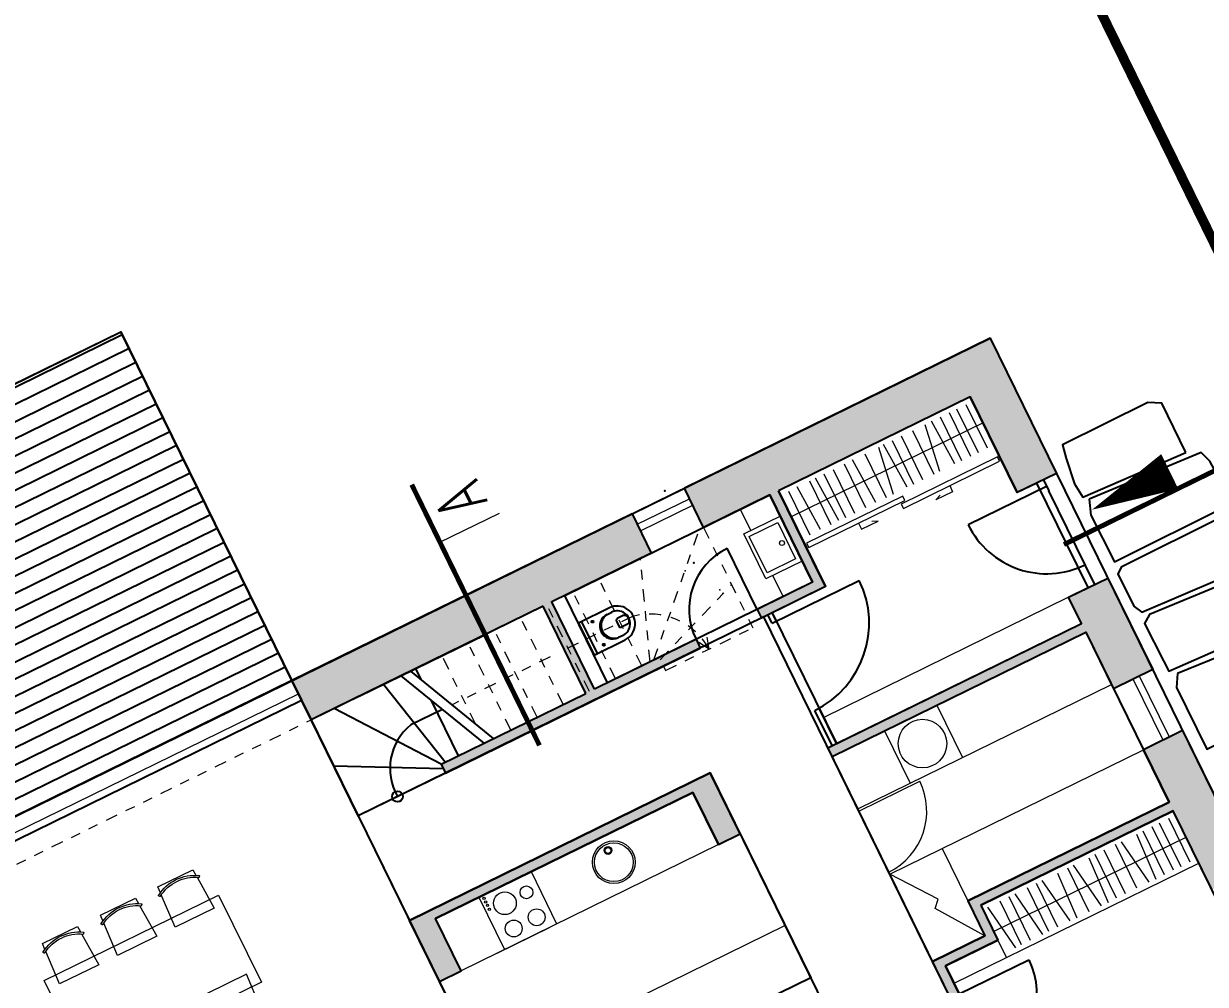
# Model space of a CAD drawing. Header units: millimetres. Extents: x 1754 to 2064, y 960 to 1845.
# Drawn here: x 1905.33 to 1917.5, y 1775.35 to 1785.24 of the extents above; entities that cross this region are included whole.
import ezdxf

# ---------------------------------------------------------------- set-up
doc = ezdxf.new("R2010")
doc.units = ezdxf.units.MM
doc.linetypes.add('DASHDOT', pattern=[1, 0.5, -0.25, 0, -0.25])
doc.linetypes.add('DIVIDE', pattern=[1.25, 0.5, -0.25, 0, -0.25, 0, -0.25])
for name, color, linetype in [('A_katastralni mapa', 7, 'Continuous'), ('dveře', 3, 'Continuous'), ('okna', 4, 'Continuous'), ('pohled', 4, 'Continuous'), ('SCHODY', 3, 'Continuous'), ('SRAFA', 251, 'Continuous'), ('srafa fasada', 253, 'Continuous'), ('SRAFY', 3, 'Continuous'), ('SRAFY-TERÉN', 252, 'Continuous'), ('ZARIZOVAKY', 251, 'Continuous'), ('ZDIVO', 1, 'Continuous')]:
    doc.layers.add(name, color=color, linetype=linetype)
doc.layers.add('FLOATING-WINDOWS', color=2, linetype='Continuous', plot=False)
doc.styles.add('ROMANS', font='romans.shx', dxfattribs={"width": 0.7})

# ---------------------------------------------------------------- blocks, each defined once
blk = doc.blocks.new('zidle450-p')
at = {"lineweight": 0}
for p, q in [((0.096, 0.228), (0.087, 0.233)), ((0.096, -0.228), (0.087, -0.233))]:
    blk.add_line(p, q, dxfattribs=at)
for points in [[(0.064, 0.204), (0, 0.2), (0, -0.2), (0.064, -0.204)], [(0.088, -0.205), (0.45, -0.225), (0.45, 0.225), (0.088, 0.205)]]:
    blk.add_lwpolyline(points, dxfattribs=at)
for centre, radius, start, end in [((0.45, 0), 0.436, 147.9324, 212.0676), ((0.45, 0), 0.416, 147.9482, 212.0518), ((0.085, 0.229), 0.005, 57.2679, 147.9324), ((0.093, 0.223), 0.005, 327.9482, 57.2679), ((0.085, -0.229), 0.005, 212.0676, 302.7321), ((0.093, -0.223), 0.005, 302.7321, 32.0518)]:
    blk.add_arc(centre, radius, start, end, dxfattribs=at)
blk = doc.blocks.new('drez')
at = {"lineweight": 0}
for centre, radius in [((0, -0.28), 0.22), ((0, -0.28), 0.2), ((0, -0.145), 0.04), ((0, -0.145), 0.03)]:
    blk.add_circle(centre, radius, dxfattribs=at)
blk = doc.blocks.new('WC 540 Starck 3')
at = {"linetype": 'ByBlock'}
for p, q in [((81.017, 94.399), (80.66, 94.399)), ((80.66, 94.349), (80.713, 94.349)), ((80.982, 94.034), (80.982, 94.399)), ((81.017, 94.034), (81.017, 94.399)), ((80.568, 94.265), (80.637, 94.265)), ((80.657, 94.188), (80.657, 94.245)), ((80.568, 94.168), (80.637, 94.168)), ((80.713, 94.084), (80.66, 94.084)), ((80.66, 94.034), (81.017, 94.034))]:
    blk.add_line(p, q, dxfattribs=at)
for centre in [(80.88, 94.348), (80.88, 94.084)]:
    blk.add_circle(centre, 0.0102, dxfattribs=at)
for centre, radius, start, end in [((80.66, 94.216), 0.183, 90, 270), ((80.66, 94.216), 0.133, 90, 270), ((80.713, 94.216), 0.133, 270, 90), ((80.697, 94.216), 0.133, 276.5328, 83.4672), ((80.621, 94.216), 0.09, 165.9057, 194.0943), ((80.568, 94.23), 0.035, 90, 165.9057), ((80.568, 94.203), 0.035, 194.0943, 270), ((80.637, 94.245), 0.02, 360, 90), ((80.637, 94.188), 0.02, 270, 0)]:
    blk.add_arc(centre, radius, start, end, dxfattribs=at)

msp = doc.modelspace()

# ---------------------------------------------------------------- hatches: boundary and pattern name
at = {"layer": 'SRAFA'}
h = msp.add_hatch(dxfattribs=at)
h.set_pattern_fill('LINE', color=256, scale=0.05, style=0)
h.set_pattern_definition([(26.115, (1912.13578, 1780.45576), (-0.0698776, 0.1425436), [])])
h.paths.add_polyline_path([(1906.334, 1782.067), (1901.393, 1779.644), (1903.154, 1776.053), (1908.095, 1778.475)])
at = {"layer": 'SRAFY'}
for points in [[(1915.286, 1782), (1912.136, 1780.456), (1912.334, 1780.052), (1913.015, 1780.386), (1913.456, 1779.488), (1912.885, 1779.208), (1912.929, 1779.118), (1913.589, 1779.442), (1913.545, 1779.532), (1913.105, 1780.43), (1914.182, 1780.958), (1915.08, 1781.398), (1915.43, 1780.684), (1915.564, 1780.41), (1915.969, 1780.608)], [(1912.403, 1777.524), (1909.306, 1776.006), (1909.614, 1775.377), (1909.838, 1775.487), (1909.574, 1776.026), (1912.223, 1777.324), (1912.487, 1776.786), (1912.712, 1776.896)]]:
    msp.add_hatch(color=256, dxfattribs=at).paths.add_polyline_path(points)
h = msp.add_hatch(color=256, dxfattribs=at)
h.paths.add_polyline_path([(1911.597, 1780.192), (1909.887, 1779.353), (1910.085, 1778.949), (1910.089, 1778.951), (1910.681, 1779.241), (1911.121, 1778.343), (1910.525, 1778.051), (1910.569, 1777.962), (1912.3, 1778.81), (1912.256, 1778.9), (1911.211, 1778.387), (1910.771, 1779.285), (1911.795, 1779.788)])
h.paths.add_polyline_path([(1909.887, 1779.353), (1908.095, 1778.475), (1908.293, 1778.071), (1908.563, 1778.203), (1910.085, 1778.949)])
h.paths.add_polyline_path([(1910.525, 1778.051), (1909.631, 1777.613), (1909.675, 1777.523), (1910.569, 1777.962)])
h = msp.add_hatch(color=256, dxfattribs=at)
h.paths.add_polyline_path([(1915.188, 1776.161), (1917.171, 1777.133), (1917.567, 1776.325), (1917.971, 1776.523), (1917.267, 1777.96), (1916.863, 1777.761), (1917.127, 1777.223), (1915.054, 1776.207), (1915.23, 1775.847), (1914.691, 1775.583), (1914.877, 1775.204), (1914.967, 1775.248), (1914.825, 1775.537), (1915.364, 1775.802)])
h.paths.add_polyline_path([(1916.497, 1779.531), (1916.093, 1779.333), (1916.225, 1779.063), (1913.703, 1777.827), (1913.613, 1777.783), (1913.657, 1777.693), (1916.269, 1778.974), (1916.555, 1778.39), (1916.959, 1778.588)])
h.paths.add_polyline_path([(1918.367, 1775.715), (1917.963, 1775.517), (1918.514, 1774.394), (1915.992, 1773.158), (1915.319, 1774.53), (1915.229, 1774.486), (1915.935, 1773.047), (1916.342, 1772.216), (1916.432, 1772.26), (1916.058, 1773.023), (1918.58, 1774.26), (1919.13, 1773.137), (1919.534, 1773.335)])

# ---------------------------------------------------------------- linework, layer by layer
at = {"layer": 'A_katastralni mapa'}
msp.add_line((1907.999, 1802.546), (1926.955, 1763.877), dxfattribs=at)
at = {"layer": 'dveře'}
for p, q in [((1911.597, 1780.192), (1912.136, 1780.456)), ((1915.867, 1780.475), (1915.059, 1780.079)), ((1916.295, 1779.432), (1915.766, 1780.509)), ((1915.834, 1780.542), (1915.889, 1780.43)), ((1916.362, 1779.465), (1915.889, 1780.43)), ((1912.885, 1779.208), (1912.577, 1779.837)), ((1903.154, 1776.053), (1908.095, 1778.475)), ((1914.967, 1775.248), (1915.685, 1775.601))]:
    msp.add_line(p, q, dxfattribs=at)
for centre, radius, start, end in [((1915.867, 1780.475), 0.9, 206.115, 296.115), ((1912.885, 1779.208), 0.7, 116.115, 206.115), ((1914.967, 1775.248), 0.8, 296.115, 26.115)]:
    msp.add_arc(centre, radius, start, end, dxfattribs=at)
at = {"layer": 'FLOATING-WINDOWS'}
for points in [[(1901.393, 1779.644), (1906.334, 1782.067), (1908.095, 1778.475), (1903.154, 1776.053)], [(1902.749, 1775.854), (1915.286, 1782), (1922.107, 1768.087), (1910.485, 1762.391)], [(1913.105, 1780.43), (1913.589, 1779.442), (1913.042, 1779.174), (1913.703, 1777.827), (1916.225, 1779.063), (1916.093, 1779.333), (1916.295, 1779.432), (1915.766, 1780.509), (1915.564, 1780.41), (1915.08, 1781.398)], [(1910.905, 1779.351), (1913.015, 1780.386), (1913.456, 1779.488), (1911.345, 1778.453)], [(1908.777, 1777.083), (1909.306, 1776.006), (1912.403, 1777.524), (1914.857, 1772.518), (1915.935, 1773.047), (1912.953, 1779.13)], [(1913.657, 1777.693), (1916.269, 1778.974), (1917.127, 1777.223), (1915.054, 1776.207), (1915.23, 1775.847), (1914.691, 1775.583)], [(1903.266, 1775.857), (1908.194, 1778.273), (1911.638, 1771.247), (1907.173, 1769.058)], [(1909.614, 1775.377), (1909.838, 1775.487), (1909.574, 1776.026), (1912.223, 1777.324), (1912.487, 1776.786), (1912.712, 1776.896), (1913.438, 1775.414), (1910.34, 1773.896)], [(1915.188, 1776.161), (1915.364, 1775.802), (1914.825, 1775.537), (1915.992, 1773.158), (1918.514, 1774.394), (1917.171, 1777.133)]]:
    msp.add_lwpolyline(points, close=True, dxfattribs=at)
at = {"layer": 'okna', "linetype": 'Continuous', "lineweight": 0}
for p, q in [((1911.65, 1780.084), (1912.189, 1780.348)), ((1911.683, 1780.017), (1912.222, 1780.281)), ((1911.345, 1778.453), (1910.905, 1779.351)), ((1917.132, 1777.894), (1916.824, 1778.522)), ((1917.065, 1777.861), (1916.757, 1778.489)), ((1903.228, 1775.922), (1908.161, 1778.34)), ((1903.266, 1775.857), (1908.194, 1778.273)), ((1913.438, 1775.414), (1910.34, 1773.896)), ((1913.438, 1775.414), (1913.471, 1775.347))]:
    msp.add_line(p, q, dxfattribs=at)
at = {"layer": 'pohled'}
for p, q in [((1910.073, 1777.83), (1909.219, 1778.525)), ((1910.172, 1777.878), (1909.318, 1778.573)), ((1909.427, 1778.485), (1909.371, 1778.599)), ((1909.427, 1778.485), (1909.371, 1778.599)), ((1909.674, 1777.634), (1909.038, 1778.436)), ((1909.811, 1777.701), (1909.532, 1778.27)), ((1909.811, 1777.701), (1909.532, 1778.27)), ((1909.631, 1777.613), (1908.53, 1778.187)), ((1909.646, 1778.177), (1909.321, 1778.018)), ((1908.777, 1777.083), (1908.293, 1778.071)), ((1909.653, 1777.568), (1908.528, 1777.593)), ((1909.675, 1777.523), (1908.777, 1777.083))]:
    msp.add_line(p, q, dxfattribs=at)
at = {"layer": 'pohled', "const_width": 0.1}
msp.add_lwpolyline([(1907.999, 1802.546), (1900.537, 1799.68), (1879.355, 1789.905), (1883.399, 1787.56), (1888.663, 1784.714), (1898.986, 1774.55), (1909.918, 1755.525), (1926.955, 1763.877)], close=True, dxfattribs=at)
at = {"layer": 'pohled'}
msp.add_circle((1909.182, 1777.281), 0.056, dxfattribs=at)
msp.add_arc((1909.684, 1777.568), 0.579, 128.8371, 209.6531, dxfattribs=at)
at = {"layer": 'SCHODY', "linetype": 'DIVIDE', "lineweight": 0, "ltscale": 0.25}
for p, q in [((1915.969, 1780.608), (1916.629, 1779.262)), ((1911.795, 1779.788), (1912.334, 1780.052)), ((1911.823, 1778.688), (1912.29, 1780.03)), ((1912.334, 1780.052), (1912.84, 1779.019)), ((1911.795, 1779.788), (1910.718, 1779.259)), ((1911.783, 1778.668), (1911.684, 1779.733)), ((1911.697, 1778.626), (1911.256, 1779.523)), ((1911.427, 1778.494), (1910.987, 1779.391)), ((1911.427, 1778.494), (1910.987, 1779.391)), ((1911.888, 1778.69), (1912.622, 1779.465)), ((1911.158, 1778.361), (1910.718, 1779.259)), ((1910.888, 1778.229), (1910.448, 1779.127)), ((1911.602, 1779.136), (1910.848, 1778.766)), ((1910.619, 1778.097), (1910.179, 1778.995)), ((1911.942, 1778.579), (1912.84, 1779.019)), ((1912.391, 1778.799), (1912.36, 1778.996)), ((1910.35, 1777.965), (1909.909, 1778.863)), ((1912.391, 1778.799), (1912.225, 1778.909)), ((1909.985, 1778.029), (1909.64, 1778.731)), ((1910.753, 1778.72), (1909.745, 1778.226)), ((1911.92, 1778.624), (1911.942, 1778.579)), ((1917.267, 1777.96), (1916.959, 1778.588)), ((1916.863, 1777.761), (1916.555, 1778.39)), ((1903.378, 1775.661), (1908.293, 1778.071))]:
    msp.add_line(p, q, dxfattribs=at)
msp.add_arc((1911.782, 1778.466), 0.694, 28.6916, 105.0113, dxfattribs=at)
for p in [(1912.143, 1779.606), (1912.5, 1779.409), (1912.532, 1779.37)]:
    msp.add_point(p, dxfattribs=at)
at = {"layer": 'SRAFA'}
for p in [(1901.393, 1779.644), (1908.095, 1778.475)]:
    msp.add_line(p, (1906.334, 1782.067), dxfattribs=at)
for p in [(1911.936, 1780.43), (1912.234, 1779.687)]:
    msp.add_point(p, dxfattribs=at)
at = {"layer": 'srafa fasada', "color": 253, "linetype": 'Continuous', "lineweight": 0}
msp.add_line((1909.619, 1779.899), (1910.233, 1780.2), dxfattribs=at)
at = {"layer": 'srafa fasada', "color": 253, "linetype": 'DASHDOT', "lineweight": 0, "ltscale": 0.3, "const_width": 0.05, "flags": 128}
for points in [[(1918.729, 1781.191), (1916.045, 1779.876)], [(1909.329, 1780.492), (1910.644, 1777.808)]]:
    msp.add_lwpolyline(points, dxfattribs=at)
at = {"layer": 'SRAFY'}
for p, q in [((1913.039, 1779.066), (1913.937, 1779.506)), ((1913.039, 1779.066), (1912.997, 1779.152)), ((1913.084, 1779.088), (1913.042, 1779.174)), ((1913.658, 1777.805), (1913.48, 1778.168)), ((1913.703, 1777.827), (1913.525, 1778.19))]:
    msp.add_line(p, q, dxfattribs=at)
msp.add_arc((1913.039, 1779.066), 1, 296.115, 26.115, dxfattribs=at)
at = {"layer": 'SRAFY-TERÉN'}
for points in [[(1917.299, 1780.824), (1917.054, 1781.331), (1916.909, 1781.339), (1916.029, 1780.904), (1916.067, 1780.76), (1916.152, 1780.501), (1916.24, 1780.363), (1917.299, 1780.824)], [(1916.306, 1780.342), (1916.322, 1780.179), (1916.564, 1779.699), (1917.743, 1780.284), (1917.695, 1780.458), (1917.548, 1780.733), (1917.457, 1780.823), (1916.306, 1780.342)], [(1918.051, 1779.694), (1917.84, 1780.17), (1917.7, 1780.173), (1916.635, 1779.643), (1916.6, 1779.57), (1916.768, 1779.239), (1916.848, 1779.178), (1918.051, 1779.694)], [(1918.328, 1779.1), (1918.104, 1779.547), (1918.013, 1779.606), (1916.927, 1779.154), (1916.876, 1779.062), (1917.071, 1778.678), (1917.124, 1778.573), (1918.328, 1779.1)], [(1917.213, 1778.548), (1917.203, 1778.403), (1917.518, 1777.77), (1918.646, 1778.338), (1918.639, 1778.425), (1918.422, 1778.912), (1918.33, 1779.002), (1917.213, 1778.548)]]:
    msp.add_lwpolyline(points, dxfattribs=at)
at = {"layer": 'ZARIZOVAKY', "linetype": 'Continuous', "lineweight": 0}
for p, q in [((1915.033, 1781.319), (1915.253, 1780.87)), ((1914.769, 1781.19), (1914.989, 1780.741)), ((1914.862, 1781.236), (1915.083, 1780.787)), ((1914.94, 1781.273), (1915.16, 1780.824)), ((1915.212, 1781.129), (1913.237, 1780.16)), ((1914.486, 1781.051), (1914.706, 1780.602)), ((1914.613, 1781.113), (1914.765, 1780.631)), ((1914.922, 1780.708), (1914.681, 1781.146)), ((1914.276, 1780.948), (1914.496, 1780.499)), ((1914.369, 1780.994), (1914.589, 1780.545)), ((1913.993, 1780.809), (1914.213, 1780.36)), ((1914.134, 1780.878), (1914.286, 1780.396)), ((1914.429, 1780.466), (1914.188, 1780.905)), ((1913.783, 1780.707), (1914.003, 1780.258)), ((1914.107, 1780.308), (1913.866, 1780.747)), ((1913.573, 1780.604), (1913.794, 1780.155)), ((1913.667, 1780.649), (1913.887, 1780.2)), ((1913.539, 1780.03), (1913.298, 1780.469)), ((1913.425, 1780.531), (1913.645, 1780.082)), ((1913.726, 1780.122), (1913.485, 1780.56)), ((1914.869, 1780.482), (1914.899, 1780.42)), ((1913.207, 1780.424), (1913.427, 1779.975)), ((1914.899, 1780.42), (1914.727, 1780.335)), ((1914.727, 1780.335), (1914.772, 1780.384)), ((1912.82, 1780.021), (1912.714, 1780.238)), ((1913.93, 1780.096), (1913.961, 1780.034)), ((1913.961, 1780.034), (1914.133, 1780.118)), ((1914.133, 1780.118), (1914.067, 1780.112)), ((1913.154, 1779.34), (1913.048, 1779.556)), ((1916.093, 1779.333), (1913.571, 1778.096)), ((1909.425, 1778.626), (1909.964, 1778.89)), ((1913.921, 1777.155), (1916.533, 1778.435)), ((1914.735, 1778.222), (1914.999, 1777.683)), ((1914.196, 1777.957), (1914.46, 1777.419)), ((1913.921, 1777.155), (1913.657, 1777.693)), ((1914.251, 1776.481), (1916.863, 1777.761)), ((1913.932, 1777.132), (1914.56, 1777.44)), ((1914.251, 1776.481), (1913.921, 1777.155)), ((1917.344, 1776.605), (1917.124, 1777.054)), ((1917.08, 1776.476), (1916.86, 1776.925)), ((1917.173, 1776.522), (1916.953, 1776.97)), ((1917.251, 1776.559), (1917.03, 1777.008)), ((1915.32, 1775.891), (1917.303, 1776.864)), ((1916.924, 1776.399), (1916.636, 1776.815)), ((1916.793, 1776.892), (1916.992, 1776.432)), ((1912.487, 1776.786), (1909.838, 1775.487)), ((1914.79, 1776.745), (1915.054, 1776.207)), ((1916.587, 1776.234), (1916.367, 1776.683)), ((1916.68, 1776.28), (1916.46, 1776.729)), ((1916.797, 1776.337), (1916.577, 1776.786)), ((1914.913, 1775.358), (1917.435, 1776.594)), ((1916.431, 1776.157), (1916.143, 1776.573)), ((1916.3, 1776.65), (1916.499, 1776.191)), ((1909.943, 1776.207), (1910.482, 1776.471)), ((1910.557, 1776.508), (1910.821, 1775.969)), ((1914.751, 1776.224), (1914.251, 1776.481)), ((1914.691, 1775.583), (1914.251, 1776.481)), ((1915.978, 1776.492), (1916.177, 1776.033)), ((1916.304, 1776.095), (1916.084, 1776.544)), ((1915.888, 1775.892), (1915.668, 1776.341)), ((1915.982, 1775.937), (1915.762, 1776.386)), ((1916.109, 1776), (1915.821, 1776.415)), ((1910.019, 1776.244), (1910.283, 1775.705)), ((1914.718, 1776.129), (1914.751, 1776.224)), ((1915.608, 1775.754), (1915.388, 1776.203)), ((1915.701, 1775.8), (1915.481, 1776.249)), ((1915.828, 1775.862), (1915.541, 1776.278)), ((1915.23, 1775.847), (1914.718, 1776.129)), ((1915.548, 1775.725), (1915.26, 1776.141)), ((1913.174, 1775.953), (1910.076, 1774.434)), ((1913.174, 1775.953), (1913.438, 1775.414)), ((1910.207, 1775.668), (1910.746, 1775.932)), ((1915.364, 1775.802), (1915.452, 1775.622)), ((1913.438, 1775.414), (1910.34, 1773.896))]:
    msp.add_line(p, q, dxfattribs=at)
for points in [[(1915.382, 1780.734), (1915.36, 1780.779), (1914.37, 1780.293), (1914.392, 1780.248)], [(1914.408, 1780.33), (1914.386, 1780.375), (1913.395, 1779.889), (1913.417, 1779.844)], [(1912.975, 1779.521), (1912.747, 1779.986), (1913.122, 1780.169), (1913.349, 1779.704)], [(1912.988, 1779.583), (1912.804, 1779.958), (1913.099, 1780.102), (1913.282, 1779.727)], [(1905.984, 1774.489), (1905.544, 1775.387), (1907.34, 1776.267), (1907.78, 1775.369)]]:
    msp.add_lwpolyline(points, close=True, dxfattribs=at)
for centre, radius in [((1913.141, 1779.891), 0.0253), ((1914.588, 1777.826), 0.25), ((1910.51, 1776.294), 0.066), ((1910.074, 1776.233), 0.0119), ((1910.091, 1776.196), 0.0119), ((1910.288, 1776.182), 0.117), ((1910.109, 1776.16), 0.0119), ((1910.129, 1776.12), 0.0119), ((1910.615, 1776.038), 0.0869), ((1910.379, 1775.922), 0.0869)]:
    msp.add_circle(centre, radius, dxfattribs=at)
msp.add_arc((1913.932, 1777.132), 0.7, 296.115, 26.115, dxfattribs=at)
at = {"layer": 'ZDIVO'}
for p, q in [((1915.286, 1782), (1912.136, 1780.456)), ((1915.286, 1782), (1915.969, 1780.608)), ((1915.08, 1781.398), (1914.182, 1780.958)), ((1915.08, 1781.398), (1914.182, 1780.958)), ((1915.08, 1781.398), (1915.564, 1780.41)), ((1915.08, 1781.398), (1915.43, 1780.684)), ((1914.182, 1780.958), (1913.105, 1780.43)), ((1915.969, 1780.608), (1915.564, 1780.41)), ((1912.334, 1780.052), (1912.136, 1780.456)), ((1913.015, 1780.386), (1912.334, 1780.052)), ((1913.456, 1779.488), (1913.015, 1780.386)), ((1913.545, 1779.532), (1913.105, 1780.43)), ((1911.597, 1780.192), (1908.095, 1778.475)), ((1911.597, 1780.192), (1911.795, 1779.788)), ((1911.795, 1779.788), (1910.771, 1779.285)), ((1913.456, 1779.488), (1912.885, 1779.208)), ((1913.589, 1779.442), (1913.545, 1779.532)), ((1916.093, 1779.333), (1916.497, 1779.531)), ((1916.497, 1779.531), (1916.959, 1778.588)), ((1911.345, 1778.453), (1910.905, 1779.351)), ((1913.589, 1779.442), (1912.929, 1779.118)), ((1910.681, 1779.241), (1908.293, 1778.071)), ((1910.681, 1779.241), (1908.383, 1778.115)), ((1910.681, 1779.241), (1910.179, 1778.995)), ((1911.121, 1778.343), (1910.681, 1779.241)), ((1911.211, 1778.387), (1910.771, 1779.285)), ((1916.225, 1779.063), (1916.093, 1779.333)), ((1912.885, 1779.208), (1912.929, 1779.118)), ((1913.613, 1777.783), (1916.225, 1779.063)), ((1908.787, 1778.313), (1910.089, 1778.951)), ((1912.256, 1778.9), (1911.211, 1778.387)), ((1912.256, 1778.9), (1912.3, 1778.81)), ((1913.657, 1777.693), (1916.269, 1778.974)), ((1916.269, 1778.974), (1916.555, 1778.39)), ((1909.675, 1777.523), (1912.3, 1778.81)), ((1916.959, 1778.588), (1916.555, 1778.39)), ((1908.095, 1778.475), (1908.293, 1778.071)), ((1908.293, 1778.071), (1908.095, 1778.475)), ((1909.631, 1777.613), (1911.121, 1778.343)), ((1908.563, 1778.203), (1908.293, 1778.071)), ((1908.563, 1778.203), (1908.293, 1778.071)), ((1917.267, 1777.96), (1916.863, 1777.761)), ((1917.267, 1777.96), (1917.971, 1776.523)), ((1913.657, 1777.693), (1913.613, 1777.783)), ((1917.127, 1777.223), (1916.863, 1777.761)), ((1912.403, 1777.524), (1909.306, 1776.006)), ((1909.631, 1777.613), (1909.675, 1777.523)), ((1912.712, 1776.896), (1912.403, 1777.524)), ((1912.223, 1777.324), (1909.574, 1776.026)), ((1912.487, 1776.786), (1912.223, 1777.324)), ((1915.054, 1776.207), (1917.127, 1777.223)), ((1915.188, 1776.161), (1917.171, 1777.133)), ((1917.567, 1776.325), (1917.171, 1777.133)), ((1912.487, 1776.786), (1912.712, 1776.896)), ((1915.054, 1776.207), (1915.23, 1775.847)), ((1915.188, 1776.161), (1915.196, 1776.165)), ((1915.188, 1776.161), (1915.364, 1775.802)), ((1909.614, 1775.377), (1909.306, 1776.006)), ((1909.838, 1775.487), (1909.574, 1776.026)), ((1914.691, 1775.583), (1915.23, 1775.847)), ((1914.825, 1775.537), (1915.364, 1775.802)), ((1915.364, 1775.802), (1914.915, 1775.582)), ((1914.877, 1775.204), (1914.691, 1775.583)), ((1909.614, 1775.377), (1909.838, 1775.487)), ((1914.967, 1775.248), (1914.825, 1775.537))]:
    msp.add_line(p, q, dxfattribs=at)
at = {"layer": 'ZDIVO', "linetype": 'Continuous', "lineweight": 0, "flags": 128}
msp.add_lwpolyline([(1916.334, 1780.234, 0, 0.4, 0), (1917.135, 1780.627, 0, 0, 0)], format="xyseb", dxfattribs=at)

# ---------------------------------------------------------------- block references
at = {"layer": 'ZARIZOVAKY', "linetype": 'Continuous', "lineweight": 0}
for name, p, rotation in [('WC 540 Starck 3', (1942.4, 1899.162), 206.1149935221457), ('drez', (1911.286, 1776.856), 26.1149935220399), ('zidle450-p', (1907.624, 1774.948), 116.1149935221103)]:
    msp.add_blockref(name, p, dxfattribs=dict(at, rotation=rotation))
at = {"layer": 'ZARIZOVAKY', "linetype": 'Continuous', "lineweight": 0, "xscale": -1, "rotation": 116.1149935221101}
for p in [(1906.895, 1776.438), (1906.303, 1776.147), (1905.706, 1775.855)]:
    msp.add_blockref('zidle450-p', p, dxfattribs=at)

# ---------------------------------------------------------------- texts
at = {"layer": 'srafa fasada', "color": 253, "linetype": 'Continuous', "lineweight": 0, "insert": (1909.664, 1780.101), "char_height": 0.5, "width": 4, "attachment_point": 1, "rotation": 116.115, "style": 'ROMANS'}
msp.add_mtext('A', dxfattribs=at)

doc.saveas('drawing.dxf')
